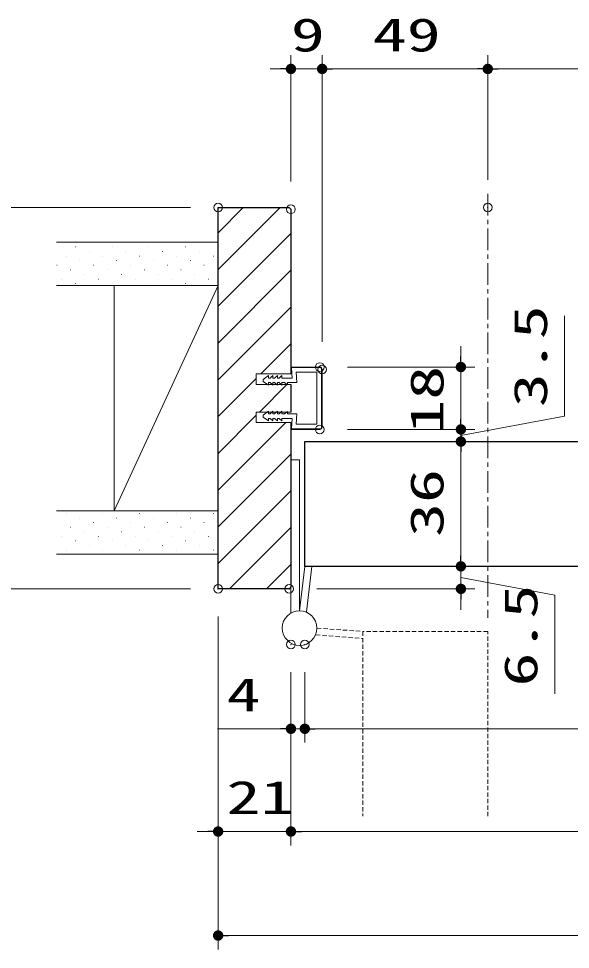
# Model space of a CAD drawing. Units: millimetres, scale not verified. Extents: x -1341 to 1306, y -607 to 607.
# Drawn here: x -928.3 to -769.2, y -434.2 to -165.6 of the extents above; entities that cross this region are included whole.
import ezdxf
from ezdxf.enums import TextEntityAlignment as Align

# ---------------------------------------------------------------- set-up
doc = ezdxf.new("R2010")
doc.units = ezdxf.units.MM
doc.header["$LTSCALE"] = 5
doc.header["$PDMODE"] = 32
doc.header["$PDSIZE"] = 2.5
doc.linetypes.add('USER2', pattern=[0.375, 0.25, -0.125])
doc.linetypes.add('USER3', pattern=[2, 1.25, -0.25, 0.25, -0.25])
for name, color, linetype, lineweight in [('0-1_線(黄)', 2, 'Continuous', 15), ('0-C_中心線', 3, 'USER3', 9), ('0-D_線(白)', 7, 'Continuous', 30), ('1-0_線(水)', 4, 'Continuous', 9), ('1-1_寸法線', 3, 'Continuous', 13), ('1-2_ハッチング', 6, 'Continuous', 9), ('1-4_DEFPOINTS', 7, 'Continuous', 5), ('1-5_0', 3, 'Continuous', 25), ('1-6_点線(黄)', 2, 'USER2', 15)]:
    doc.layers.add(name, color=color, linetype=linetype, lineweight=lineweight)
doc.styles.add('ＭＳ ゴシック', font='')
doc.styles.get('ＭＳ ゴシック').set_extended_font_data('MS Gothic')

# ---------------------------------------------------------------- blocks, each defined once
blk = doc.blocks.new('_DOT')
at = {"layer": '1-5_0'}
blk.add_line((-2.5, 0), (-5, 0), dxfattribs=at)
for points in [[(0, 0), (-2.5, 0), (-2.48, 0.313)], [(0, 0), (-2.48, -0.313), (-2.5, 0)], [(0, 0), (-2.48, 0.313), (-2.421, 0.622)], [(0, 0), (-2.421, -0.622), (-2.48, -0.313)], [(0, 0), (-2.421, 0.622), (-2.324, 0.92)], [(0, 0), (-2.324, -0.92), (-2.421, -0.622)], [(0, 0), (-2.324, 0.92), (-2.191, 1.204)], [(0, 0), (-2.191, -1.204), (-2.324, -0.92)], [(0, 0), (-2.191, 1.204), (-2.023, 1.469)], [(0, 0), (-2.023, -1.469), (-2.191, -1.204)], [(0, 0), (-2.023, 1.469), (-1.822, 1.711)], [(0, 0), (-1.822, -1.711), (-2.023, -1.469)], [(0, 0), (-1.822, 1.711), (-1.594, 1.926)], [(0, 0), (-1.594, -1.926), (-1.822, -1.711)], [(0, 0), (-1.594, 1.926), (-1.34, 2.111)], [(0, 0), (-1.34, -2.111), (-1.594, -1.926)], [(0, 0), (-1.34, 2.111), (-1.064, 2.262)], [(0, 0), (-1.064, -2.262), (-1.34, -2.111)], [(0, 0), (-1.064, 2.262), (-0.773, 2.378)], [(0, 0), (-0.773, -2.378), (-1.064, -2.262)], [(0, 0), (-0.773, 2.378), (-0.468, 2.456)], [(0, 0), (-0.468, -2.456), (-0.773, -2.378)], [(0, 0), (-0.468, 2.456), (-0.157, 2.495)], [(0, 0), (-0.157, -2.495), (-0.468, -2.456)], [(0, 0), (-0.157, 2.495), (0.157, 2.495)], [(0, 0), (0.157, -2.495), (-0.157, -2.495)], [(0, 0), (0.157, 2.495), (0.468, 2.456)], [(0, 0), (0.468, 2.456), (0.773, 2.378)], [(0, 0), (0.773, 2.378), (1.064, 2.262)], [(0, 0), (1.064, 2.262), (1.34, 2.111)], [(0, 0), (1.34, 2.111), (1.594, 1.926)], [(0, 0), (1.594, 1.926), (1.822, 1.711)], [(0, 0), (1.822, 1.711), (2.023, 1.469)], [(0, 0), (2.023, 1.469), (2.191, 1.204)], [(0, 0), (2.191, 1.204), (2.324, 0.92)], [(0, 0), (2.324, 0.92), (2.421, 0.622)], [(0, 0), (2.421, 0.622), (2.48, 0.313)], [(0, 0), (2.48, 0.313), (2.5, 0)], [(0, 0), (0.468, -2.456), (0.157, -2.495)], [(0, 0), (0.773, -2.378), (0.468, -2.456)], [(0, 0), (1.064, -2.262), (0.773, -2.378)], [(0, 0), (1.34, -2.111), (1.064, -2.262)], [(0, 0), (1.594, -1.926), (1.34, -2.111)], [(0, 0), (1.822, -1.711), (1.594, -1.926)], [(0, 0), (2.023, -1.469), (1.822, -1.711)], [(0, 0), (2.191, -1.204), (2.023, -1.469)], [(0, 0), (2.324, -0.92), (2.191, -1.204)], [(0, 0), (2.421, -0.622), (2.324, -0.92)], [(0, 0), (2.48, -0.313), (2.421, -0.622)], [(0, 0), (2.5, 0), (2.48, -0.313)]]:
    blk.add_solid(points, dxfattribs=at)

msp = doc.modelspace()

# ---------------------------------------------------------------- linework, layer by layer
at = {"layer": '0-1_線(黄)'}
for p, q in [((-917.417, -230.151), (-870.784, -230.151)), ((-917.417, -242.651), (-870.784, -242.651)), ((-870.784, -242.651), (-900.784, -307.651)), ((-900.784, -242.651), (-900.784, -307.651)), ((-917.417, -307.651), (-870.784, -307.651)), ((-917.417, -320.151), (-870.784, -320.151))]:
    msp.add_line(p, q, dxfattribs=at)
at = {"layer": '0-C_中心線'}
msp.add_line((-793.034, -216.152), (-793.034, -338.485), dxfattribs=at)
at = {"layer": '0-D_線(白)'}
for p, q in [((-870.784, -220.151), (-850.284, -220.151)), ((-870.784, -330.151), (-870.784, -220.151)), ((-850.284, -220.151), (-849.784, -220.651)), ((-849.784, -220.651), (-849.784, -268.151)), ((-849.784, -271.151), (-849.784, -279.151)), ((-849.784, -282.151), (-849.784, -329.651)), ((-850.284, -330.151), (-870.784, -330.151)), ((-850.284, -330.151), (-849.784, -329.651)), ((-849.784, -329.651), (-850.284, -330.151))]:
    msp.add_line(p, q, dxfattribs=at)
msp.add_lwpolyline([(-763.537, -287.651), (-763.537, -323.651), (-845.784, -323.651), (-845.784, -287.651)], close=True, dxfattribs=at)
at = {"layer": '1-0_線(水)'}
for p, q in [((-849.784, -337.121), (-849.784, -292.951)), ((-847.284, -336.451), (-845.784, -323.651)), ((-845.305, -336.737), (-843.763, -323.651))]:
    msp.add_line(p, q, dxfattribs=at)
msp.add_lwpolyline([(-849.784, -292.951), (-847.284, -292.951), (-847.284, -336.451)], dxfattribs=at)
msp.add_circle((-847.284, -341.451), 5, dxfattribs=at)
at = {"layer": '1-1_寸法線'}
for p, q in [((-849.784, -212.651), (-849.784, -176.151)), ((-840.783, -258.851), (-840.783, -176.151)), ((-840.783, -258.851), (-840.783, -176.151)), ((-793.034, -212.151), (-793.034, -176.151)), ((-793.034, -212.151), (-793.034, -176.151)), ((-852.784, -180.151), (-855.784, -180.151)), ((-849.784, -180.151), (-840.783, -180.151)), ((-837.783, -180.151), (-834.783, -180.151)), ((-837.783, -180.151), (-796.034, -180.151)), ((-790.034, -180.151), (-377.535, -180.151)), ((-878.784, -220.151), (-961.417, -220.151)), ((-800.783, -263.151), (-800.783, -260.151)), ((-849.724, -267.954), (-849.783, -266.463)), ((-849.477, -269.351), (-849.633, -266.457)), ((-849.483, -266.151), (-841.483, -266.151)), ((-849.483, -266.301), (-841.483, -266.301)), ((-848.072, -270.651), (-848.234, -267.651)), ((-848.234, -267.651), (-842.283, -267.651)), ((-840.933, -283.451), (-840.933, -266.851)), ((-840.783, -283.451), (-840.783, -266.851)), ((-833.484, -266.151), (-796.783, -266.151)), ((-800.783, -284.151), (-800.783, -266.151)), ((-857.783, -269.701), (-856.294, -268.601)), ((-857.783, -270.301), (-857.783, -269.701)), ((-857.783, -270.301), (-856.294, -271.401)), ((-856.294, -268.601), (-856.294, -269.351)), ((-856.294, -269.351), (-855.794, -269.351)), ((-856.294, -270.651), (-855.794, -270.651)), ((-856.294, -271.401), (-856.294, -270.651)), ((-855.794, -269.351), (-854.994, -268.601)), ((-855.794, -270.651), (-854.994, -271.401)), ((-854.994, -268.601), (-854.994, -269.351)), ((-854.994, -269.351), (-854.494, -269.351)), ((-854.994, -270.651), (-854.494, -270.651)), ((-854.994, -271.401), (-854.994, -270.651)), ((-854.494, -269.351), (-853.694, -268.601)), ((-854.494, -270.651), (-853.694, -271.401)), ((-853.694, -268.601), (-853.694, -269.351)), ((-853.694, -269.351), (-853.194, -269.351)), ((-853.694, -270.651), (-853.194, -270.651)), ((-853.694, -271.401), (-853.694, -270.651)), ((-853.194, -269.351), (-852.394, -268.601)), ((-853.194, -270.651), (-852.394, -271.401)), ((-852.394, -268.601), (-852.394, -269.351)), ((-852.394, -269.351), (-849.477, -269.351)), ((-852.394, -270.651), (-851.607, -270.651)), ((-852.394, -271.401), (-852.394, -270.651)), ((-850.791, -271.306), (-851.607, -270.651)), ((-850.791, -270.651), (-848.067, -270.651)), ((-850.791, -270.659), (-850.791, -271.306)), ((-857.783, -280.001), (-856.294, -278.901)), ((-856.294, -278.901), (-856.294, -279.651)), ((-855.794, -279.651), (-854.994, -278.901)), ((-854.994, -278.901), (-854.994, -279.651)), ((-854.494, -279.651), (-853.694, -278.901)), ((-853.694, -278.901), (-853.694, -279.651)), ((-853.194, -279.651), (-852.394, -278.901)), ((-852.394, -278.901), (-852.394, -279.651)), ((-850.791, -278.997), (-851.607, -279.651)), ((-850.791, -279.644), (-850.791, -278.997)), ((-800.783, -281.151), (-800.783, -278.151)), ((-857.783, -280.001), (-857.783, -280.601)), ((-857.783, -280.601), (-856.294, -281.701)), ((-856.294, -279.651), (-855.794, -279.651)), ((-856.294, -280.951), (-855.794, -280.951)), ((-856.294, -281.701), (-856.294, -280.951)), ((-855.794, -280.951), (-854.994, -281.701)), ((-854.994, -279.651), (-854.494, -279.651)), ((-854.994, -280.951), (-854.494, -280.951)), ((-854.994, -281.701), (-854.994, -280.951)), ((-854.494, -280.951), (-853.694, -281.701)), ((-853.694, -279.651), (-853.194, -279.651)), ((-853.694, -280.951), (-853.194, -280.951)), ((-853.694, -281.701), (-853.694, -280.951)), ((-853.194, -280.951), (-852.394, -281.701)), ((-852.394, -279.651), (-851.607, -279.651)), ((-852.394, -280.951), (-849.477, -280.951)), ((-852.394, -281.701), (-852.394, -280.951)), ((-850.791, -279.651), (-848.067, -279.651)), ((-849.477, -280.951), (-849.633, -283.846)), ((-848.067, -279.651), (-848.234, -282.651)), ((-849.724, -282.349), (-849.783, -283.84)), ((-849.483, -284.001), (-841.483, -284.001)), ((-849.483, -284.151), (-841.483, -284.151)), ((-833.484, -284.151), (-796.783, -284.151)), ((-833.483, -284.151), (-796.783, -284.151)), ((-800.783, -287.651), (-800.783, -284.151)), ((-800.783, -287.651), (-800.783, -284.151)), ((-800.783, -287.151), (-800.783, -290.151)), ((-774.287, -287.651), (-804.783, -287.651)), ((-774.287, -287.651), (-804.783, -287.651)), ((-800.783, -290.651), (-800.783, -293.651)), ((-800.783, -320.651), (-800.783, -290.651)), ((-800.783, -320.651), (-800.783, -317.651)), ((-774.287, -323.651), (-804.783, -323.651)), ((-774.287, -323.651), (-804.783, -323.651)), ((-800.783, -323.651), (-800.783, -330.151)), ((-800.783, -323.651), (-800.783, -330.151)), ((-878.784, -330.151), (-961.417, -330.151)), ((-842.284, -330.151), (-796.783, -330.151)), ((-800.783, -333.151), (-800.783, -336.151)), ((-870.784, -338.151), (-870.784, -404.151)), ((-870.784, -338.151), (-870.784, -434.151)), ((-849.784, -354.221), (-849.784, -404.151)), ((-849.784, -354.221), (-849.784, -404.151)), ((-849.784, -354.221), (-849.784, -374.506)), ((-845.784, -354.221), (-845.784, -374.506)), ((-845.784, -354.221), (-845.784, -374.506)), ((-852.784, -370.506), (-870.927, -370.506)), ((-845.784, -370.506), (-849.784, -370.506)), ((-842.784, -370.506), (-839.784, -370.506)), ((-628.784, -370.506), (-842.784, -370.506)), ((-873.784, -400.151), (-876.784, -400.151)), ((-870.784, -400.151), (-849.784, -400.151)), ((-846.784, -400.151), (-843.784, -400.151)), ((-846.784, -400.151), (-320.785, -400.151)), ((-867.784, -430.151), (-299.785, -430.151))]:
    msp.add_line(p, q, dxfattribs=at)
for points in [[(-800.783, -285.901), (-770.909, -280.307), (-770.909, -251.355)], [(-849.784, -268.151), (-859.784, -268.151), (-859.784, -271.151), (-849.784, -271.151)], [(-848.234, -282.651), (-842.283, -282.651), (-842.283, -267.651)], [(-849.784, -279.151), (-859.784, -279.151), (-859.784, -282.151), (-849.784, -282.151)], [(-800.783, -326.901), (-773.713, -331.958), (-773.713, -360.434)]]:
    msp.add_lwpolyline(points, dxfattribs=at)
for centre, radius, start, end in [((-849.483, -266.451), 0.3, 90, 182.27472), ((-849.483, -266.451), 0.15, 90, 182.27472), ((-841.483, -266.851), 0.7, 0, 90), ((-841.483, -266.851), 0.55, 0, 90), ((-849.483, -283.851), 0.3, 177.72528, 270), ((-849.483, -283.851), 0.15, 177.72528, 270), ((-841.483, -283.451), 0.55, 270, 0), ((-841.483, -283.451), 0.7, 270, 0)]:
    msp.add_arc(centre, radius, start, end, dxfattribs=at)
at = {"layer": '1-2_ハッチング'}
for p, q in [((-870.784, -227.415), (-863.521, -220.151)), ((-870.784, -238.021), (-852.914, -220.151)), ((-870.784, -248.628), (-849.784, -227.628)), ((-915.951, -230.156), (-915.901, -230.156)), ((-905.345, -230.156), (-905.295, -230.156)), ((-894.738, -230.156), (-894.688, -230.156)), ((-884.132, -230.156), (-884.082, -230.156)), ((-873.525, -230.156), (-873.475, -230.156)), ((-911.974, -231.481), (-911.924, -231.481)), ((-907.996, -232.807), (-907.946, -232.807)), ((-901.367, -231.481), (-901.317, -231.481)), ((-897.39, -232.807), (-897.34, -232.807)), ((-890.761, -231.481), (-890.711, -231.481)), ((-886.783, -232.807), (-886.733, -232.807)), ((-880.154, -231.481), (-880.104, -231.481)), ((-876.177, -232.807), (-876.127, -232.807)), ((-914.626, -234.133), (-914.576, -234.133)), ((-910.648, -235.459), (-910.598, -235.459)), ((-904.019, -234.133), (-903.969, -234.133)), ((-900.041, -235.459), (-899.991, -235.459)), ((-893.412, -234.133), (-893.362, -234.133)), ((-889.435, -235.459), (-889.385, -235.459)), ((-882.806, -234.133), (-882.756, -234.133)), ((-878.828, -235.459), (-878.778, -235.459)), ((-872.199, -234.133), (-872.149, -234.133)), ((-917.277, -236.785), (-917.227, -236.785)), ((-913.3, -238.111), (-913.25, -238.111)), ((-906.671, -236.785), (-906.621, -236.785)), ((-902.693, -238.111), (-902.643, -238.111)), ((-896.064, -236.785), (-896.014, -236.785)), ((-892.086, -238.111), (-892.036, -238.111)), ((-885.457, -236.785), (-885.407, -236.785)), ((-881.48, -238.111), (-881.43, -238.111)), ((-874.851, -236.785), (-874.801, -236.785)), ((-870.873, -238.111), (-870.823, -238.111)), ((-870.784, -259.235), (-849.784, -238.235)), ((-915.951, -240.762), (-915.901, -240.762)), ((-909.322, -239.436), (-909.272, -239.436)), ((-905.345, -240.762), (-905.295, -240.762)), ((-898.716, -239.436), (-898.666, -239.436)), ((-894.738, -240.762), (-894.688, -240.762)), ((-888.109, -239.436), (-888.059, -239.436)), ((-884.132, -240.762), (-884.082, -240.762)), ((-877.502, -239.436), (-877.452, -239.436)), ((-873.525, -240.762), (-873.475, -240.762)), ((-911.974, -242.088), (-911.924, -242.088)), ((-901.367, -242.088), (-901.317, -242.088)), ((-890.761, -242.088), (-890.711, -242.088)), ((-880.154, -242.088), (-880.104, -242.088)), ((-870.784, -269.841), (-849.784, -248.841)), ((-858.488, -268.151), (-849.784, -259.448)), ((-870.784, -280.448), (-859.784, -269.448)), ((-858.881, -279.151), (-850.927, -271.197)), ((-870.784, -291.054), (-859.784, -280.054)), ((-870.784, -301.661), (-851.275, -282.151)), ((-870.784, -312.268), (-849.784, -291.268)), ((-870.784, -322.874), (-849.784, -301.874)), ((-914.626, -308.379), (-914.576, -308.379)), ((-904.019, -308.379), (-903.969, -308.379)), ((-893.412, -308.379), (-893.362, -308.379)), ((-882.806, -308.379), (-882.756, -308.379)), ((-872.199, -308.379), (-872.149, -308.379)), ((-910.648, -309.705), (-910.598, -309.705)), ((-906.671, -311.031), (-906.621, -311.031)), ((-900.041, -309.705), (-899.991, -309.705)), ((-896.064, -311.031), (-896.014, -311.031)), ((-889.435, -309.705), (-889.385, -309.705)), ((-885.457, -311.031), (-885.407, -311.031)), ((-878.828, -309.705), (-878.778, -309.705)), ((-874.851, -311.031), (-874.801, -311.031)), ((-913.3, -312.357), (-913.25, -312.357)), ((-909.322, -313.683), (-909.272, -313.683)), ((-902.693, -312.357), (-902.643, -312.357)), ((-898.716, -313.683), (-898.666, -313.683)), ((-892.086, -312.357), (-892.036, -312.357)), ((-888.109, -313.683), (-888.059, -313.683)), ((-881.48, -312.357), (-881.43, -312.357)), ((-877.502, -313.683), (-877.452, -313.683)), ((-870.873, -312.357), (-870.823, -312.357)), ((-867.455, -330.151), (-849.784, -312.481)), ((-915.951, -315.008), (-915.901, -315.008)), ((-911.974, -316.334), (-911.924, -316.334)), ((-905.345, -315.008), (-905.295, -315.008)), ((-901.367, -316.334), (-901.317, -316.334)), ((-894.738, -315.008), (-894.688, -315.008)), ((-890.761, -316.334), (-890.711, -316.334)), ((-884.132, -315.008), (-884.082, -315.008)), ((-880.154, -316.334), (-880.104, -316.334)), ((-873.525, -315.008), (-873.475, -315.008)), ((-914.626, -318.986), (-914.576, -318.986)), ((-907.996, -317.66), (-907.946, -317.66)), ((-904.019, -318.986), (-903.969, -318.986)), ((-897.39, -317.66), (-897.34, -317.66)), ((-893.412, -318.986), (-893.362, -318.986)), ((-886.783, -317.66), (-886.733, -317.66)), ((-882.806, -318.986), (-882.756, -318.986)), ((-876.177, -317.66), (-876.127, -317.66)), ((-872.199, -318.986), (-872.149, -318.986)), ((-856.848, -330.151), (-849.784, -323.087))]:
    msp.add_line(p, q, dxfattribs=at)
at = {"layer": '1-4_DEFPOINTS'}
for p in [(-840.783, -180.151), (-793.034, -180.151), (-870.784, -220.151), (-849.784, -220.651), (-793.034, -220.151), (-841.484, -266.151), (-840.783, -266.851), (-800.783, -266.151), (-841.484, -284.151), (-841.483, -284.151), (-800.783, -284.151), (-800.783, -287.651), (-800.783, -323.651), (-870.784, -330.151), (-870.784, -330.151), (-850.284, -330.151), (-849.784, -346.221), (-845.784, -346.221), (-845.784, -370.506), (-849.784, -400.151)]:
    msp.add_point(p, dxfattribs=at)
at = {"layer": '1-6_点線(黄)'}
for p, q in [((-842.57, -343.431), (-828.984, -344.472)), ((-842.284, -341.451), (-828.984, -342.451)), ((-793.034, -342.485), (-829.034, -342.485)), ((-829.034, -342.485), (-829.034, -395.731)), ((-793.034, -395.731), (-793.034, -342.485))]:
    msp.add_line(p, q, dxfattribs=at)

# ---------------------------------------------------------------- block references
at = {"layer": '1-1_寸法線', "xscale": 0.6, "yscale": 0.6}
for p in [(-849.784, -180.151), (-793.034, -180.151), (-849.784, -370.506), (-870.784, -400.151)]:
    msp.add_blockref('_DOT', p, dxfattribs=at)
for p, rotation in [((-840.783, -180.151), 180), ((-840.783, -180.151), 180), ((-793.034, -180.151), 180), ((-800.783, -266.151), 270), ((-800.783, -284.151), 270), ((-800.783, -284.151), 90), ((-800.783, -287.651), 90), ((-800.783, -287.651), 90), ((-800.783, -323.651), 270), ((-800.783, -323.651), 270), ((-800.783, -330.151), 90), ((-845.784, -370.506), 180), ((-845.784, -370.506), 180), ((-849.784, -400.151), 180), ((-849.784, -400.151), 180), ((-870.784, -430.151), 180)]:
    msp.add_blockref('_DOT', p, dxfattribs=dict(at, rotation=rotation))

# ---------------------------------------------------------------- texts
at = {"layer": '1-1_寸法線', "style": 'ＭＳ ゴシック', "width": 1.5}
for s, p in [('9', (-849.807, -178.002)), ('49', (-826.194, -178.002)), ('4', (-868.356, -368.356)), ('21', (-868.379, -398.002))]:
    msp.add_text(s, height=9.604, dxfattribs=at).set_placement(p, align=Align.BOTTOM_LEFT)
for s, p in [('3.5', (-773.059, -277.736)), ('18', (-802.932, -285.39)), ('36', (-802.932, -315.175)), ('6.5', (-775.862, -358.339))]:
    msp.add_text(s, height=9.604, rotation=90, dxfattribs=at).set_placement(p, align=Align.BOTTOM_LEFT)

doc.saveas('drawing.dxf')
